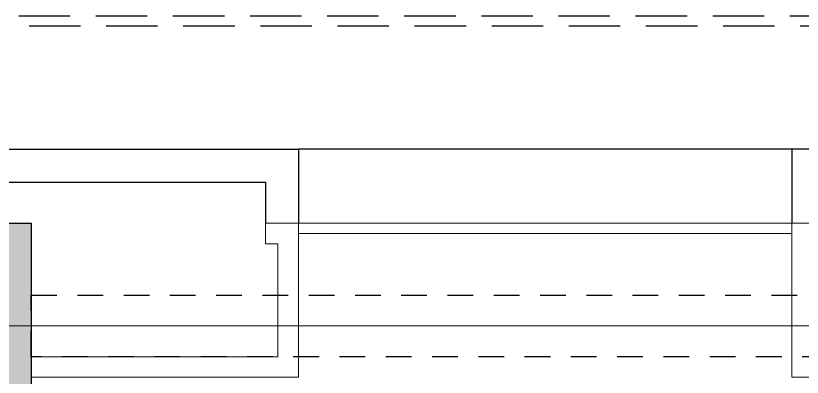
# Model space of a CAD drawing. Header units: metres. Extents: x -22 to 564, y 0 to 143.
# Drawn here: x 320.034 to 323.859, y 54.025 to 55.785 of the extents above; entities that cross this region are included whole.
import ezdxf

# ---------------------------------------------------------------- set-up
doc = ezdxf.new("R2010")
doc.units = ezdxf.units.M
for name, pattern in [('EJES630', [6.3, 5.5, -0.4, 0, -0.4]), ('XREF 3N NEURO-ONCOLOGIA$0$DASHED2', [0.375, 0.25, -0.125]), ('XREF 3N NEURO-ONCOLOGIA$0$HIDDEN2', [0.1875, 0.125, -0.0625])]:
    doc.linetypes.add(name, pattern=pattern)
for name, color, linetype, lineweight in [('EJES', 11, 'EJES630', 0), ('XREF 3N NEURO-ONCOLOGIA$0$HERRERIAS', 1, 'Continuous', 18), ('XREF 3N NEURO-ONCOLOGIA$0$MUROS DE TABLAROCA', 150, 'Continuous', 13)]:
    doc.layers.add(name, color=color, linetype=linetype, lineweight=lineweight)
for name, color, linetype in [('XREF 3N NEURO-ONCOLOGIA$0$-CG-M-WALL', 7, 'Continuous'), ('XREF 3N NEURO-ONCOLOGIA$0$COLUMNAS', 6, 'Continuous'), ('XREF 3N NEURO-ONCOLOGIA$0$CONTRAVENTEOS', 6, 'XREF 3N NEURO-ONCOLOGIA$0$HIDDEN2'), ('XREF 3N NEURO-ONCOLOGIA$0$LAMINA MULTIPERFORADA', 9, 'Continuous'), ('XREF 3N NEURO-ONCOLOGIA$0$MUROS BAJOS', 2, 'Continuous'), ('XREF 3N NEURO-ONCOLOGIA$0$NOVIDESA', 11, 'Continuous')]:
    doc.layers.add(name, color=color, linetype=linetype)

# ---------------------------------------------------------------- blocks, each defined once
blk = doc.blocks.new('XREF 3N NEURO-ONCOLOGIA$0$C-1')
at = {"layer": 'XREF 3N NEURO-ONCOLOGIA$0$-CG-M-WALL', "true_color": 0x636466}
h = blk.add_hatch(color=251, dxfattribs=at)
h.dxf.hatch_style = 1
h.paths.add_polyline_path([(-0.5, -0.5), (-0.5, 0.5), (0.5, 0.5), (0.5, -0.5)])
blk.add_lwpolyline([(-0.5, -0.5), (-0.5, 0.5), (0.5, 0.5), (0.5, -0.5)], close=True)
blk = doc.blocks.new('XREF 3N NEURO-ONCOLOGIA')
at = {"layer": 'XREF 3N NEURO-ONCOLOGIA$0$CONTRAVENTEOS', "elevation": 0}
blk.add_lwpolyline([(22.158, 17.1201), (22.158, 12.1201), (21.858, 12.1201), (21.858, 17.1201)], close=True, dxfattribs=at)
blk.add_lwpolyline([(22.158, 17.1201), (22.158, 12.1201), (21.858, 12.1201), (21.858, 17.1201)], close=True, dxfattribs=at)
at = {"layer": 'XREF 3N NEURO-ONCOLOGIA$0$HERRERIAS'}
for p, q in [((22.458, 13.4201, 0), (22.458, 15.8201, 0)), ((22.508, 13.4201, 0), (22.508, 15.8201, 0))]:
    blk.add_line(p, q, dxfattribs=at)
at = {"layer": 'XREF 3N NEURO-ONCOLOGIA$0$LAMINA MULTIPERFORADA', "linetype": 'XREF 3N NEURO-ONCOLOGIA$0$DASHED2', "elevation": 0}
for points in [[(0.448, 53.3501), (18.2205, 53.3501), (18.2205, 27.6805), (23.518, 27.6803), (23.518, -1.8899), (0.448, -1.8899)], [(0.498, 53.3001), (18.1705, 53.3001), (18.1705, 27.6305), (23.468, 27.6303), (23.468, -1.8399), (0.498, -1.8399)]]:
    blk.add_lwpolyline(points, close=True, dxfattribs=at)
at = {"layer": 'XREF 3N NEURO-ONCOLOGIA$0$MUROS BAJOS'}
blk.add_line((22.868, 13.4201), (22.868, 15.8201), dxfattribs=at)
at = {"layer": 'XREF 3N NEURO-ONCOLOGIA$0$MUROS DE TABLAROCA'}
for p, q in [((21.758, 15.8201), (21.758, 17.1201)), ((21.858, 17.1201), (21.858, 15.9201)), ((22.408, 15.9201), (22.408, 15.9801)), ((22.508, 15.9801), (22.408, 15.9801)), ((22.508, 15.8201), (22.508, 15.9801)), ((22.408, 15.9201), (21.858, 15.9201)), ((22.408, 15.8201), (21.758, 15.8201)), ((22.508, 15.8201), (22.408, 15.8201)), ((22.408, 13.4201), (22.508, 13.4201))]:
    blk.add_line(p, q, dxfattribs=at)
for points in [[(22.408, 13.4201), (21.758, 13.4201), (21.758, 12.1201)], [(22.508, 13.4201), (22.508, 13.4201), (22.508, 13.2601), (22.408, 13.2601)]]:
    blk.add_lwpolyline(points, dxfattribs=at)
at = {"layer": 'XREF 3N NEURO-ONCOLOGIA$0$NOVIDESA'}
for p, q in [((22.708, 15.9801), (22.508, 15.9801)), ((22.868, 15.8201), (22.508, 15.8201)), ((22.868, 13.4201), (22.508, 13.4201))]:
    blk.add_line(p, q, dxfattribs=at)
for points in [[(22.868, 19.6801), (22.868, 15.8201)], [(22.708, 19.5201), (22.708, 15.9801)], [(22.868, 9.8201), (22.868, 13.4201)]]:
    blk.add_lwpolyline(points, dxfattribs=at)
at = {"layer": 'XREF 3N NEURO-ONCOLOGIA$0$COLUMNAS'}
blk.add_blockref('XREF 3N NEURO-ONCOLOGIA$0$C-1', (22.008, 17.6201), dxfattribs=at)

msp = doc.modelspace()

# ---------------------------------------------------------------- block references
at = {"rotation": 90}
msp.add_blockref('XREF 3N NEURO-ONCOLOGIA', (337.2286, 32.2671), dxfattribs=at)

# ---------------------------------------------------------------- next in the draw order: linework, layer by layer
at = {"layer": 'EJES'}
msp.add_line((281.0409, 54.2751), (337.8181, 54.2751), dxfattribs=at)

doc.saveas('drawing.dxf')
